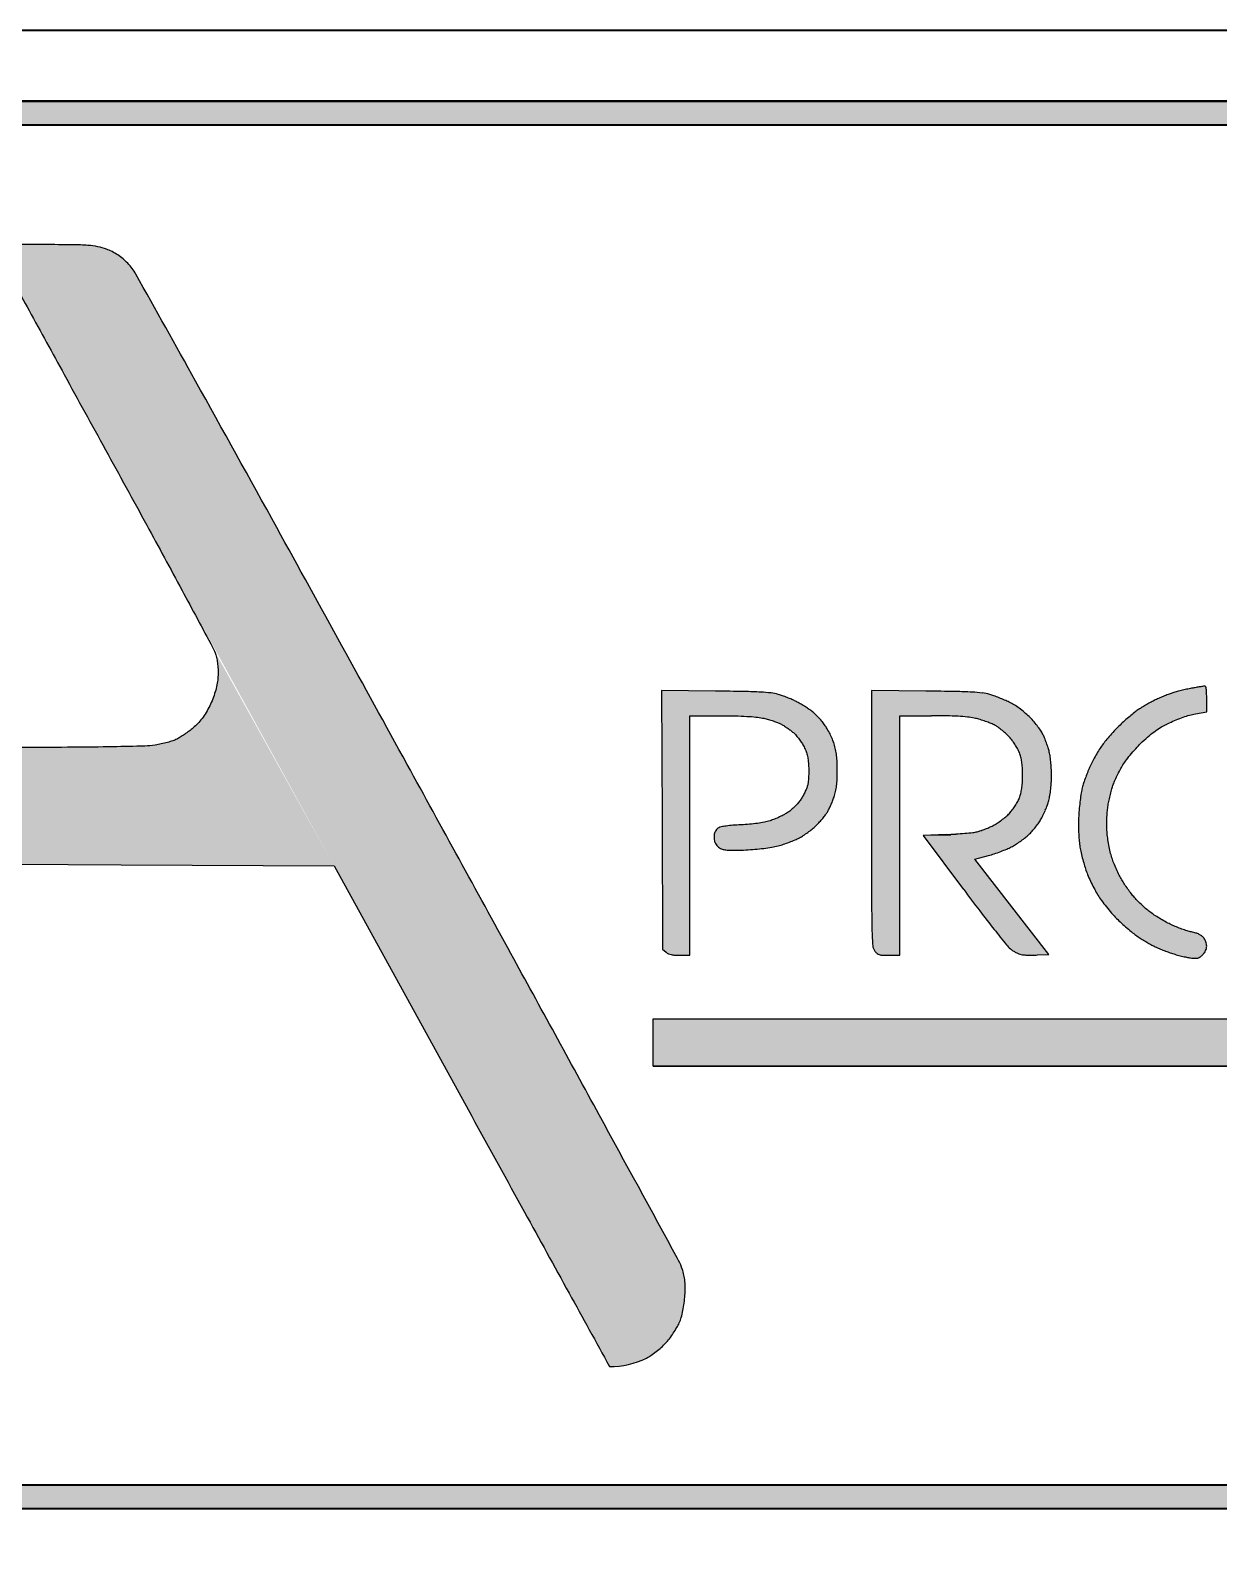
# Model space of a CAD drawing. Header units: centimetres. Extents: x 14449 to 53524, y -19051 to -10746.
# Drawn here: x 14937.3 to 15189.1, y -17711.9 to -17387 of the extents above; entities that cross this region are included whole.
import ezdxf

# ---------------------------------------------------------------- set-up
doc = ezdxf.new("R2010")
doc.units = ezdxf.units.CM
doc.layers.add('İNCE', color=8, linetype='Continuous', lineweight=5)

# ---------------------------------------------------------------- blocks, each defined once
blk = doc.blocks.new('sgkdsgdsgldsh')
h = blk.add_hatch()
h.set_pattern_fill('ANGLE', color=256)
h.set_pattern_definition([(0, (4526.839, 969.073), (0, 6.985), [5.08, -1.905]), (90, (4526.839, 969.073), (-6.985, 4e-16), [5.08, -1.905])])
h.paths.add_polyline_path([(7518.84, 2405.73), (7518.75, 2443.59), (7517.87, 2445.25, 0.018925), (7517.46, 2445.95, 0.014634), (7516.97, 2446.68, 0.014894), (7516.47, 2447.33, 0.034118), (7516.04, 2447.79, 0.026101), (7515.58, 2448.18, 0.012503), (7514.94, 2448.64, 0.012354), (7514.25, 2449.09, 0.017231), (7513.61, 2449.45, 0.041798), (7512.58, 2449.88, 0.044408), (7511.53, 2450.12, 0.024145), (7510, 2450.25, 0.004001), (7507.05, 2450.34), (7501.99, 2450.45), (7501.99, 2400.29, 0.000264), (7502, 2381.07, 0.00044), (7502.03, 2364.86, 0.000008), (7502.07, 2350.19, 0.413377), (7502.13, 2350.13, 0.204793), (7502.22, 2350.17, 0.000095), (7504.67, 2352.73, 0.001306), (7507.39, 2355.6, 0.000793), (7510.6, 2359), (7518.93, 2367.87)], flags=17)
h.paths.add_polyline_path([(7518.84, 2405.73), (7518.75, 2443.59), (7517.87, 2445.25, 0.018925), (7517.46, 2445.95, 0.014634), (7516.97, 2446.68, 0.014894), (7516.47, 2447.33, 0.057273), (7515.73, 2448.07, 0.015533), (7514.94, 2448.64, 0.012354), (7514.25, 2449.09, 0.017231), (7513.61, 2449.45, 0.041798), (7512.58, 2449.88, 0.044408), (7511.53, 2450.12, 0.024145), (7510, 2450.25, 0.004001), (7507.05, 2450.34), (7501.99, 2450.45), (7501.99, 2400.29, 0.000264), (7502, 2381.07, 0.00044), (7502.03, 2364.86, 0.000008), (7502.07, 2350.19, 0.413377), (7502.13, 2350.13, 0.204793), (7502.22, 2350.17, 0.000095), (7504.67, 2352.73, 0.001306), (7507.39, 2355.6, 0.000793), (7510.6, 2359), (7518.93, 2367.87)], flags=17)
h = blk.add_hatch(color=256)
h.dxf.hatch_style = 1
h.paths.add_polyline_path([(7518.88, 2443.62), (7518, 2445.28, 0.018925), (7517.59, 2445.98, 0.014634), (7517.1, 2446.71, 0.014894), (7516.59, 2447.37, 0.034118), (7516.17, 2447.82, 0.026101), (7515.7, 2448.22, 0.012503), (7515.06, 2448.67, 0.012354), (7514.37, 2449.12, 0.017231), (7513.73, 2449.48, 0.041798), (7512.71, 2449.91, 0.044408), (7511.65, 2450.15, 0.024145), (7510.13, 2450.28, 0.004001), (7507.18, 2450.37), (7502.11, 2450.48), (7502.11, 2400.32, 0.000264), (7502.12, 2381.1, 0.00044), (7502.15, 2364.89, 0.000008), (7502.2, 2350.22, 0.413377), (7502.25, 2350.16, 0.204793), (7502.35, 2350.2, 0.000095), (7504.8, 2352.77, 0.001306), (7507.52, 2355.63, 0.000793), (7510.73, 2359.03), (7519.06, 2367.9), (7518.97, 2405.76)])
at = {"linetype": 'ByBlock'}
h = blk.add_hatch(color=256, dxfattribs=at)
h.dxf.hatch_style = 1
h.paths.add_polyline_path([(7581.38, 2410.06, 0.000161), (7595.63, 2425.28, 0.000264), (7607.59, 2438.1, 0.000014), (7618.41, 2449.69, 0.049336), (7618.64, 2449.99, 0.562949), (7618.53, 2450.2, 0.008266), (7616.82, 2450.3, 0.008935), (7614.13, 2450.36, 0.001773), (7609.32, 2450.37, 0.002287), (7604.63, 2450.34, 0.00799), (7601.6, 2450.25, 0.010162), (7599.55, 2450.12, 0.075977), (7598.42, 2449.86, 0.017499), (7597.42, 2449.4, 0.010492), (7596.85, 2449.11, 0.020198), (7596.41, 2448.85, 0.05813), (7595.74, 2448.29, 0.000087), (7584.71, 2436.65, 0.000714), (7572.36, 2423.57, 0.000441), (7557.87, 2408.15, 0.000306), (7543.45, 2392.76, 0.000508), (7531.29, 2379.75, 0.000013), (7521.48, 2369.22), (7543.12, 2369.22, 0.002014), (7544.11, 2370.27, 0.000008), (7554.8, 2381.68, 0.000043), (7567.31, 2395.04, 0.000026)])
h = blk.add_hatch(color=256, dxfattribs=at)
h.dxf.hatch_style = 1
h.paths.add_polyline_path([(7665.26, 2408.72, 0.001209), (7653.3, 2430.3, 0.000411), (7644.51, 2446.03, 0.06439), (7643.31, 2447.66, 0.029732), (7642.63, 2448.28, 0.024795), (7641.84, 2448.87, 0.024985), (7641, 2449.36, 0.031864), (7640.18, 2449.73, 0.041291), (7638.91, 2450.09, 0.030393), (7637.46, 2450.28, 0.015438), (7635.27, 2450.37, 0.002421), (7630.94, 2450.39), (7623.47, 2450.39), (7623.87, 2449.64, 0.004041), (7624.19, 2449.05), (7634.1, 2431, 0.000039), (7640.03, 2420.2, -0.000451), (7643.08, 2414.65), (7673.67, 2358.93), (7673.7, 2358.93), (7692.64, 2358.93, 0.000142), (7684.64, 2373.51, 0.000316)])
h = blk.add_hatch(color=256, dxfattribs=at)
h.dxf.hatch_style = 1
h.paths.add_polyline_path([(7653.93, 2380.22, -0.012516), (7653.6, 2379.84, -0.036497), (7652.94, 2379.23, -0.011554), (7652.34, 2378.76, -0.00917), (7651.66, 2378.28, -0.00928), (7651.01, 2377.85, -0.022807), (7650.52, 2377.57, -0.037368), (7649.97, 2377.35, -0.012817), (7649.16, 2377.1, -0.012671), (7648.25, 2376.88, -0.014329), (7647.36, 2376.7, -0.033615), (7645.81, 2376.56, -0.002022), (7641.14, 2376.45, -0.002844), (7635.3, 2376.38, -0.001659), (7628.31, 2376.36), (7628.31, 2359.17), (7642.37, 2359.09), (7653.93, 2359.03)])
h.paths.add_polyline_path([(7655.77, 2391.16, -0.050164), (7656.27, 2389.99, -0.031504), (7656.46, 2389.23, -0.021671), (7656.57, 2388.36, -0.020894), (7656.62, 2387.44, -0.022162), (7656.58, 2386.53, -0.028698), (7656.45, 2385.57, -0.022552), (7656.19, 2384.54, -0.021631), (7655.83, 2383.5, -0.020698), (7655.38, 2382.47, -0.02294), (7654.85, 2381.51, -0.023706), (7654.25, 2380.62, -0.01252), (7653.93, 2380.22), (7653.93, 2359.03), (7673.67, 2358.93)])
h = blk.add_hatch(color=256, dxfattribs=at)
h.dxf.hatch_style = 1
h.paths.add_polyline_path([(7628.31, 2376.36), (7611.38, 2376.35), (7609.72, 2375.56, 0.022206), (7609.02, 2375.19, 0.016918), (7608.28, 2374.73, 0.017201), (7607.62, 2374.25, 0.037967), (7607.17, 2373.83, 0.030408), (7606.77, 2373.35, 0.015092), (7606.34, 2372.71, 0.015002), (7605.92, 2372.02, 0.021273), (7605.6, 2371.38, 0.031971), (7605.32, 2370.64, 0.023721), (7605.1, 2369.79, 0.023189), (7604.96, 2368.91, 0.026665), (7604.91, 2368.06, 0.016053), (7604.94, 2367.27, 0.012164), (7605.01, 2366.4, 0.012363), (7605.12, 2365.6, 0.027899), (7605.25, 2364.99, 0.037734), (7605.46, 2364.42, 0.017441), (7605.81, 2363.71, 0.017179), (7606.23, 2362.98, 0.022849), (7606.66, 2362.36, 0.035915), (7607.19, 2361.76, 0.020992), (7607.9, 2361.12, 0.020954), (7608.67, 2360.53, 0.033142), (7609.38, 2360.11), (7611.03, 2359.26), (7628.31, 2359.17)])
h = blk.add_hatch(color=256, dxfattribs=at)
h.dxf.hatch_style = 1
h.paths.add_polyline_path([(7542.13, 2367.6), (7520.32, 2367.6, 0.000015), (7531.3, 2355.81, 0.000507), (7543.46, 2342.78, 0.000305), (7557.86, 2327.4, 0.00001), (7558.5, 2326.72), (7580.68, 2326.72)])
h.paths.add_polyline_path([(7543.12, 2369.22), (7521.48, 2369.22, 0.000002), (7520.32, 2367.97, 0.189786), (7520.25, 2367.79, 0.189713), (7520.32, 2367.6), (7542.13, 2367.6), (7541.85, 2367.89)])
h = blk.add_hatch(color=256, dxfattribs=at)
h.dxf.hatch_style = 1
h.paths.add_polyline_path([(7692.64, 2358.93), (7673.7, 2358.93), (7693.93, 2322.11, 0.000098), (7701.7, 2307.98, 0.000164), (7708.3, 2295.99, 0.000004), (7714.24, 2285.21, 0.062319), (7714.33, 2285.09, 0.233395), (7714.43, 2285.05, 0.005944), (7714.96, 2285.11, 0.018752), (7715.99, 2285.28, 0.025705), (7717.15, 2285.54, 0.012202), (7718.08, 2285.82, 0.012322), (7718.97, 2286.14, 0.023284), (7719.67, 2286.45, 0.03251), (7720.33, 2286.84, 0.016921), (7721.11, 2287.4, 0.016785), (7721.86, 2288.03, 0.024527), (7722.48, 2288.64, 0.022635), (7723.05, 2289.3, 0.015083), (7723.63, 2290.12, 0.015214), (7724.15, 2290.94, 0.028595), (7724.51, 2291.64, 0.034016), (7724.8, 2292.44, 0.019756), (7725.05, 2293.44, 0.018603), (7725.24, 2294.55, 0.017871), (7725.34, 2295.68, 0.014149), (7725.38, 2296.99, 0.030022), (7725.32, 2298, 0.034812), (7725.15, 2298.89, 0.02744), (7724.85, 2299.83, 0.032905), (7724.25, 2301.12, 0.000057), (7712.72, 2322.25, 0.000437), (7699.74, 2345.98, 0.000126)])
h = blk.add_hatch(color=256, dxfattribs=at)
h.dxf.hatch_style = 1
h.paths.add_polyline_path([(7595.57, 2310.91, 0.000301), (7580.68, 2326.72), (7558.5, 2326.72, 0.000331), (7579.53, 2304.33, 0.00279), (7589.46, 2293.88, 0.003116), (7595.55, 2287.63, 0.078346), (7597.46, 2286.22), (7599.38, 2285.22), (7609.45, 2285.12, 0.002521), (7613.3, 2285.1, 0.004208), (7616.55, 2285.12, 0.000713), (7619.4, 2285.17, 0.414828), (7619.51, 2285.28, 0.184913), (7619.43, 2285.48, 0.000015), (7608.1, 2297.57, 0.000499)])
for points in [[(7502.11, 2450.48), (7502.11, 2400.32, 0.000264), (7502.12, 2381.09, 0.00044), (7502.15, 2364.9, 0.000008), (7502.2, 2350.22, 0.413379), (7502.25, 2350.16, 0.20479), (7502.35, 2350.2, 0.000095), (7504.8, 2352.77, 0.001307), (7507.52, 2355.63, 0.000793), (7510.73, 2359.03), (7519.06, 2367.9), (7518.97, 2405.76), (7518.88, 2443.62), (7518, 2445.28, 0.018929), (7517.59, 2445.98, 0.014644), (7517.1, 2446.71, 0.014879), (7516.59, 2447.37, 0.034115), (7516.17, 2447.82, 0.026105), (7515.7, 2448.22, 0.012501), (7515.06, 2448.67, 0.012356), (7514.37, 2449.12, 0.017231), (7513.73, 2449.48, 0.041798), (7512.71, 2449.91, 0.044408), (7511.65, 2450.15, 0.024145), (7510.13, 2450.28, 0.004001), (7507.18, 2450.37)], [(7557.9, 2327.37, 0.000341), (7579.53, 2304.33, 0.00279), (7589.47, 2293.88, 0.003116), (7595.55, 2287.63, 0.078346), (7597.46, 2286.22), (7599.38, 2285.22), (7609.45, 2285.12, 0.002521), (7613.31, 2285.1, 0.004208), (7616.55, 2285.12, 0.000713), (7619.4, 2285.17, 0.41483), (7619.51, 2285.28, 0.184913), (7619.43, 2285.48, 0.000015), (7608.1, 2297.57, 0.000499), (7595.56, 2310.92, 0.000301), (7580.68, 2326.72), (7541.85, 2367.89), (7543.12, 2369.22, 0.002015), (7544.11, 2370.27, 0.000008), (7554.88, 2381.77, 0.000042), (7567.11, 2394.82, 0.000026), (7581.39, 2410.07, 0.000161), (7595.59, 2425.25, 0.000265), (7607.6, 2438.1, 0.000014), (7618.41, 2449.69, 0.049335), (7618.64, 2449.99, 0.56295), (7618.53, 2450.2, 0.008265), (7616.82, 2450.3, 0.008936), (7614.13, 2450.36, 0.001772), (7609.32, 2450.37, 0.002287), (7604.63, 2450.34, 0.007991), (7601.6, 2450.25, 0.010161), (7599.55, 2450.12, 0.067162), (7598.55, 2449.9, 0.015711), (7598.01, 2449.68, 0.010458), (7597.42, 2449.41, 0.010533), (7596.85, 2449.11, 0.020203), (7596.41, 2448.85, 0.058126), (7595.74, 2448.29, 0.000087), (7584.71, 2436.64, 0.000714), (7572.36, 2423.56, 0.000441), (7557.87, 2408.15, 0.000306), (7543.44, 2392.75, 0.000508), (7531.3, 2379.75, 0.000015), (7520.32, 2367.97, 0.189787), (7520.25, 2367.79, 0.189713), (7520.32, 2367.6, 0.000015), (7531.31, 2355.8, 0.000507), (7543.46, 2342.78, 0.000306)], [(7623.47, 2450.39), (7623.87, 2449.64, 0.004016), (7624.19, 2449.05, 0.00001), (7628.78, 2440.69, 0.000064), (7633.96, 2431.25, 0.00004), (7640.03, 2420.2, -0.000901), (7646.11, 2409.09, -0.001401), (7651.31, 2399.48, -0.000392), (7655.81, 2391.1, -0.047559), (7656.27, 2389.99, -0.031495), (7656.46, 2389.23, -0.021683), (7656.57, 2388.36, -0.020896), (7656.62, 2387.44, -0.022146), (7656.58, 2386.53, -0.028701), (7656.45, 2385.57, -0.022552), (7656.19, 2384.54, -0.021625), (7655.83, 2383.5, -0.020707), (7655.38, 2382.47, -0.022921), (7654.85, 2381.51, -0.023725), (7654.25, 2380.62, -0.025035), (7653.6, 2379.84, -0.036498), (7652.94, 2379.23, -0.01155), (7652.34, 2378.76, -0.009166), (7651.66, 2378.28, -0.009287), (7651.01, 2377.85, -0.022806), (7650.52, 2377.57, -0.037368), (7649.97, 2377.35, -0.012828), (7649.16, 2377.1, -0.012668), (7648.25, 2376.88, -0.01432), (7647.36, 2376.7, -0.033616), (7645.81, 2376.56, -0.002023), (7641.14, 2376.45, -0.002843), (7635.3, 2376.38, -0.001659), (7628.31, 2376.36), (7611.38, 2376.35), (7609.72, 2375.56, 0.022209), (7609.02, 2375.19, 0.016916), (7608.28, 2374.73, 0.017201), (7607.62, 2374.25, 0.037969), (7607.17, 2373.83, 0.030403), (7606.77, 2373.35, 0.015135), (7606.34, 2372.71, 0.014964), (7605.92, 2372.02, 0.021272), (7605.6, 2371.38, 0.031973), (7605.32, 2370.64, 0.023678), (7605.1, 2369.79, 0.023229), (7604.96, 2368.91, 0.026667), (7604.91, 2368.06, 0.01605), (7604.94, 2367.27, 0.012177), (7605.01, 2366.4, 0.012347), (7605.12, 2365.6, 0.027906), (7605.25, 2364.99, 0.037729), (7605.46, 2364.42, 0.01745), (7605.81, 2363.71, 0.017171), (7606.23, 2362.98, 0.02285), (7606.66, 2362.36, 0.035914), (7607.19, 2361.76, 0.021008), (7607.9, 2361.12, 0.020938), (7608.67, 2360.53, 0.033142), (7609.38, 2360.11), (7611.03, 2359.26), (7642.37, 2359.09), (7673.7, 2358.93), (7693.95, 2322.07, 0.000098), (7701.73, 2307.93, 0.000163), (7708.29, 2296.01, 0.000004), (7714.24, 2285.21, 0.115959), (7719.67, 2286.45, 0.032507), (7720.33, 2286.84, 0.016937), (7721.11, 2287.4, 0.016772), (7721.86, 2288.03, 0.024527), (7722.48, 2288.64, 0.022633), (7723.05, 2289.3, 0.015089), (7723.63, 2290.12, 0.015207), (7724.15, 2290.94, 0.028599), (7724.51, 2291.64, 0.034012), (7724.8, 2292.44, 0.019761), (7725.05, 2293.44, 0.018578), (7725.24, 2294.55, 0.017894), (7725.34, 2295.68, 0.014147), (7725.38, 2296.99, 0.030023), (7725.32, 2298, 0.03481), (7725.15, 2298.89, 0.027443), (7724.85, 2299.83, 0.032903), (7724.25, 2301.12, 0.000057), (7712.72, 2322.26, 0.000437), (7699.73, 2346, 0.000271), (7684.44, 2373.87, 0.000313), (7665.26, 2408.72, 0.00121), (7653.29, 2430.31, 0.000411), (7644.51, 2446.03, 0.06439), (7643.31, 2447.66, 0.029725), (7642.63, 2448.28, 0.024801), (7641.84, 2448.87, 0.024987), (7641, 2449.36, 0.031866), (7640.18, 2449.73, 0.041288), (7638.91, 2450.09, 0.030393), (7637.46, 2450.28, 0.015438), (7635.27, 2450.37, 0.002421), (7630.94, 2450.39)]]:
    blk.add_lwpolyline(points, format="xyb", close=True)

msp = doc.modelspace()

# ---------------------------------------------------------------- hatches: boundary and pattern name
at = {"linetype": 'ByBlock'}
h = msp.add_hatch(color=256, dxfattribs=at)
h.dxf.hatch_style = 1
h.paths.add_polyline_path([(15077.09, -17557.61), (15077.09, -17532.21), (15083.65, -17532.21, -0.004657), (15086.71, -17532.24, -0.008963), (15089.16, -17532.34, -0.014168), (15091.65, -17532.55, -0.024969), (15093.47, -17532.94, -0.01059), (15094.51, -17533.24, -0.017876), (15096.11, -17533.81, -0.033115), (15098.16, -17535.1, -0.032094), (15099.2, -17535.95, -0.03756), (15100.57, -17537.64, -0.030499), (15101.15, -17538.56, -0.033174), (15101.79, -17539.94, -0.052641), (15102.14, -17541.56, -0.018853), (15102.28, -17543.48, -0.019958), (15102.24, -17545.28, -0.02125), (15102.07, -17546.97, -0.028311), (15101.44, -17548.48, -0.022338), (15100.78, -17549.68, -0.042807), (15100.05, -17550.69, -0.017686), (15099.34, -17551.44, -0.033188), (15097.88, -17552.72, -0.03609), (15095.25, -17554.04, -0.024812), (15094.07, -17554.47, -0.024947), (15092.87, -17554.78, -0.015265), (15091.41, -17555.03, -0.013529), (15089.75, -17555.21, -0.009735), (15087.88, -17555.34, 0.008026), (15086.2, -17555.44, 0.013472), (15084.79, -17555.59, 0.013125), (15083.69, -17555.77, 0.093214), (15083.19, -17555.97, 0.06346), (15082.9, -17556.2, 0.15679), (15082.28, -17557.19, -0.045228), (15082.52, -17556.7, 0.136011), (15082.2, -17557.73, 0.060671), (15082.28, -17558.71, 0.046299), (15082.41, -17559.12, 0.065182), (15082.64, -17559.52, 0.075922), (15083.37, -17560.22, 0.055565), (15083.78, -17560.45, 0.067311), (15084.46, -17560.63, 0.034115), (15086.21, -17560.74, 0.008581), (15088.98, -17560.66, 0.00995), (15090.87, -17560.53, 0.010183), (15092.75, -17560.33, 0.010784), (15094.45, -17560.08, 0.033682), (15096.59, -17559.56, 0.013507), (15098.18, -17559.02, 0.01086), (15099.37, -17558.54, 0.021787), (15100.29, -17558.1, 0.021597), (15101.13, -17557.6, 0.012794), (15102.09, -17556.94, 0.012791), (15103.02, -17556.23, 0.029869), (15104.04, -17555.31, 0.016585), (15105.1, -17554.15, 0.010958), (15105.71, -17553.4, 0.024936), (15106.13, -17552.8, 0.02559), (15106.51, -17552.13, 0.020107), (15107.32, -17550.33, 0.013854), (15107.64, -17549.45, 0.024248), (15107.98, -17548.26, 0.044827), (15108.28, -17546.22, 0.01239), (15108.33, -17543.86, 0.010193), (15108.3, -17542.08, 0.019249), (15108.18, -17540.64, 0.022564), (15107.98, -17539.39, 0.023013), (15107.66, -17538.16, 0.025121), (15107.3, -17537.19, 0.015004), (15106.79, -17536.08, 0.015003), (15106.21, -17535, 0.044431), (15105.17, -17533.5, 0.017509), (15104.25, -17532.48, 0.014887), (15103.44, -17531.69, 0.036117), (15102.54, -17530.96, 0.012163), (15101.13, -17530.06, 0.007609), (15100.24, -17529.53, 0.013301), (15099.48, -17529.12, 0.01533), (15098.7, -17528.76, 0.008424), (15097.72, -17528.36, 0.008389), (15096.71, -17527.98, 0.01329), (15095.83, -17527.7, 0.042169), (15094.3, -17527.39, 0.015463), (15092.11, -17527.21, 0.008662), (15088.69, -17527.08, 0.001661), (15082.48, -17526.98), (15071.1, -17526.84), (15071.19, -17554.29), (15071.28, -17581.73), (15072.06, -17582.37, 0.14891), (15073.26, -17582.92, 0.024459), (15074.97, -17583), (15077.09, -17583)])
h = msp.add_hatch(color=256, dxfattribs=at)
h.dxf.hatch_style = 1
h.paths.add_polyline_path([(15121.58, -17526.92), (15115.6, -17526.84), (15115.6, -17554.05, 0.000334), (15115.61, -17572.03, 0.005791), (15115.69, -17577.9, 0.01319), (15115.85, -17580.99, 0.14839), (15116.29, -17582.13, 0.052936), (15116.76, -17582.61, 0.102337), (15117.23, -17582.86, 0.061346), (15117.92, -17582.98, 0.009933), (15119.28, -17583), (15121.58, -17583)])
h = msp.add_hatch(color=256, dxfattribs=at)
h.dxf.hatch_style = 1
h.paths.add_polyline_path([(15150.69, -17534.29, 0.014504), (15149.84, -17533.26, 0.018684), (15149, -17532.37, 0.02009), (15148.02, -17531.49, 0.017009), (15146.92, -17530.64, 0.017411), (15145.81, -17529.89, 0.026397), (15144.79, -17529.33, 0.011503), (15143.81, -17528.88, 0.007657), (15142.67, -17528.42, 0.007669), (15141.56, -17528, 0.014845), (15140.64, -17527.7, 0.042514), (15139.11, -17527.39, 0.015359), (15136.9, -17527.21, 0.008574), (15133.44, -17527.08, 0.001626), (15127.14, -17526.98), (15121.58, -17526.92), (15121.58, -17532.21), (15128.3, -17532.21, -0.004452), (15131.47, -17532.24, -0.009058), (15133.96, -17532.34, -0.011331), (15135.91, -17532.49, -0.027137), (15137.34, -17532.71, -0.016329), (15138.35, -17532.96, -0.011227), (15139.48, -17533.3, -0.011381), (15140.56, -17533.69, -0.022634), (15141.39, -17534.05, -0.034635), (15142.18, -17534.5, -0.017967), (15143.09, -17535.17, -0.017684), (15144, -17535.94, -0.023572), (15144.77, -17536.7, -0.021891), (15145.49, -17537.57, -0.021754), (15146.14, -17538.49, -0.022867), (15146.67, -17539.41, -0.035183), (15147.03, -17540.25, -0.029593), (15147.29, -17541.19, -0.020908), (15147.48, -17542.27, -0.018848), (15147.59, -17543.48, -0.01411), (15147.63, -17544.82), (15153.76, -17544.82, 0.012282), (15153.73, -17543.69, 0.010525), (15153.62, -17542.27, 0.01068), (15153.47, -17540.93, 0.023788), (15153.28, -17539.92, 0.01726), (15153.03, -17539, 0.011011), (15152.67, -17537.94, 0.01097), (15152.28, -17536.92, 0.020002), (15151.91, -17536.1, 0.034002), (15151.43, -17535.3, 0.014745)])
h = msp.add_hatch(color=256, dxfattribs=at)
h.dxf.hatch_style = 1
h.paths.add_polyline_path([(15186.65, -17531.41), (15186.65, -17528.65, 0.007811), (15186.63, -17527.35, 0.02999), (15186.55, -17526.53, 0.051214), (15186.43, -17526.06, 0.369428), (15186.22, -17525.92, 0.0022), (15185.24, -17526.08, 0.004059), (15183.68, -17526.35, 0.013091), (15182.13, -17526.66, 0.011242), (15180.14, -17527.15, 0.01309), (15179.29, -17527.4, 0.013158), (15178.47, -17527.7, 0.012361), (15176.61, -17528.47, 0.019802), (15174.85, -17529.33, 0.007342), (15173.68, -17529.98, 0.006099), (15172.76, -17530.53, 0.012328), (15172.04, -17530.99, 0.019462), (15171.31, -17531.52, 0.011653), (15169.67, -17532.9, 0.011654), (15168.27, -17534.18, 0.012196), (15167.29, -17535.16, 0.008459), (15166.23, -17536.32, 0.00854), (15165.25, -17537.46, 0.017358), (15164.53, -17538.4, 0.015917), (15163.88, -17539.36, 0.008993), (15163.16, -17540.57, 0.008885), (15162.48, -17541.8, 0.023832), (15161.63, -17543.61, 0.010252), (15160.99, -17545.24, 0.007963), (15160.56, -17546.48, 0.01565), (15160.27, -17547.48, 0.02406), (15160.04, -17548.57, 0.008861), (15159.82, -17550.13, 0.008757), (15159.64, -17551.84, 0.010425), (15159.52, -17553.46, 0.010397), (15159.48, -17555.15, 0.009566), (15159.5, -17556.9, 0.009967), (15159.59, -17558.51, 0.033978), (15159.88, -17560.59, 0.010061), (15160.28, -17562.32, 0.008154), (15160.67, -17563.75, 0.012544), (15161.05, -17564.97, 0.018323), (15161.53, -17566.2, 0.010513), (15162.18, -17567.64, 0.010493), (15162.9, -17569.07, 0.017173), (15163.57, -17570.24, 0.019065), (15164.35, -17571.38, 0.010339), (15165.39, -17572.74, 0.010245), (15166.5, -17574.07, 0.023739), (15168.04, -17575.69, 0.012696), (15169.78, -17577.25, 0.008837), (15170.94, -17578.22, 0.022913), (15172.02, -17579.01, 0.009603), (15173.72, -17580.08, 0.00553), (15174.64, -17580.63, 0.012806), (15175.35, -17581.01, 0.014888), (15176.09, -17581.36, 0.01105), (15177.84, -17582.07, 0.010872), (15179.17, -17582.56, 0.016397), (15180.51, -17582.96, 0.016651), (15182.39, -17583.42, 0.041506), (15183.99, -17583.61, 0.106042), (15184.79, -17583.58, 0.139666), (15185.41, -17583.22, 0.080599), (15186.15, -17582.47, 0.097248), (15186.59, -17581.53, 0.062933), (15186.65, -17581.07, 0.055468), (15186.6, -17580.63, 0.06342), (15186.25, -17579.67, 0.04793), (15186.01, -17579.29, 0.134329), (15185.17, -17578.58, 0.048348), (15183.1, -17577.98, -0.014897), (15181.39, -17577.43, -0.011899), (15179.96, -17576.88, -0.027644), (15178.14, -17576.02, -0.00952), (15176.94, -17575.34, -0.009526), (15175.77, -17574.62, -0.016313), (15174.83, -17573.96, -0.015708), (15173.95, -17573.26, -0.010148), (15172.97, -17572.4, -0.01354), (15171.76, -17571.22, -0.022328), (15170.69, -17569.96, -0.007707), (15169.95, -17568.96, -0.011528), (15168.88, -17567.39, -0.029223), (15168.09, -17566.01, -0.011026), (15167.5, -17564.77, -0.011068), (15166.95, -17563.46, -0.029239), (15166.3, -17561.46, -0.013762), (15165.9, -17559.62, -0.014392), (15165.59, -17557.65, -0.024904), (15165.47, -17555.53, -0.01085), (15165.49, -17554.07, -0.015032), (15165.61, -17552.15, -0.018592), (15165.9, -17550.43, -0.007664), (15166.17, -17549.19, -0.01059), (15166.6, -17547.55, -0.033918), (15167.13, -17546.08, -0.010663), (15167.67, -17544.9, -0.016053), (15168.65, -17543.07, -0.033846), (15169.65, -17541.55, -0.01156), (15170.71, -17540.23, -0.016296), (15172.4, -17538.35, -0.019829), (15174.45, -17536.45, -0.023785), (15175.74, -17535.45, -0.024415), (15177.09, -17534.59, -0.015601), (15178.74, -17533.73, -0.021349), (15181, -17532.75, -0.024516), (15183.02, -17532.09, -0.024946), (15184.24, -17531.82)])
h = msp.add_hatch(color=256, dxfattribs=at)
h.dxf.hatch_style = 1
h.paths.add_polyline_path([(15153.58, -17547.75, 0.011973), (15153.71, -17546.32, 0.01499), (15153.76, -17544.99, 0.001785), (15153.76, -17544.82), (15147.63, -17544.82, -0.014105), (15147.59, -17546.16, -0.018703), (15147.48, -17547.37, -0.020743), (15147.29, -17548.45, -0.029935), (15147.03, -17549.38, -0.034807), (15146.7, -17550.17, -0.019244), (15146.18, -17551.08, -0.009467), (15145.89, -17551.53), (15152.73, -17551.53, 0.004605), (15152.87, -17551.14, 0.022236), (15153.17, -17550.16, 0.023474), (15153.4, -17549.1, 0.012255)])
h = msp.add_hatch(color=256, dxfattribs=at)
h.dxf.hatch_style = 1
h.paths.add_polyline_path([(15145.89, -17551.53, -0.009488), (15145.59, -17551.97, -0.026614), (15144.98, -17552.72, -0.027619), (15144.28, -17553.42, -0.016356), (15143.39, -17554.17, -0.016341), (15142.44, -17554.86, -0.026905), (15141.59, -17555.37, -0.01622), (15140.72, -17555.8, -0.011628), (15139.73, -17556.22, -0.01175), (15138.76, -17556.58, -0.024668), (15137.99, -17556.8, -0.014713), (15137.53, -17556.9), (15137.53, -17557.61), (15145.89, -17557.61)])
h = msp.add_hatch(color=256, dxfattribs=at)
h.dxf.hatch_style = 1
h.paths.add_polyline_path([(15151.93, -17553.37, 0.013346), (15152.43, -17552.27, 0.008734), (15152.73, -17551.53), (15145.89, -17551.53), (15145.89, -17557.61), (15148.72, -17557.61, 0.025639), (15149.43, -17556.9, 0.013803), (15150.18, -17556.03, 0.013645), (15150.9, -17555.1, 0.021721), (15151.45, -17554.27, 0.022551)])
h = msp.add_hatch(color=256, dxfattribs=at)
h.dxf.hatch_style = 1
h.paths.add_polyline_path([(15128.97, -17557.5), (15126.51, -17557.61), (15128.97, -17557.61)])
h = msp.add_hatch(color=256, dxfattribs=at)
h.dxf.hatch_style = 1
h.paths.add_polyline_path([(15144.26, -17560.49, 0.022239), (15145.23, -17560.03, 0.018027), (15146.1, -17559.52, 0.01139), (15147.09, -17558.87, 0.011389), (15148.02, -17558.18, 0.019557), (15148.72, -17557.61), (15126.51, -17557.61), (15135.12, -17569.08, 0.002522), (15138.52, -17573.56, 0.003583), (15141.58, -17577.5, 0.002039), (15144.21, -17580.8, 0.051312), (15145.02, -17581.62, 0.026006), (15145.58, -17582.03, 0.02202), (15146.21, -17582.41, 0.022583), (15146.82, -17582.71, 0.056078), (15147.3, -17582.86, 0.031515), (15147.84, -17582.92, 0.008113), (15148.72, -17582.96, 0.008153), (15149.72, -17582.96, 0.008384), (15150.74, -17582.94), (15153.18, -17582.84), (15145.34, -17572.72), (15137.49, -17562.61), (15140.37, -17561.85, 0.014423), (15141.61, -17561.48, 0.010385), (15142.98, -17561, 0.010502)])
h = msp.add_hatch(color=256, dxfattribs=at)
h.dxf.hatch_style = 1
h.paths.add_polyline_path([(15130.81, -17557.42), (15128.97, -17557.5), (15128.97, -17557.61), (15130.81, -17557.61)])
h = msp.add_hatch(color=256, dxfattribs=at)
h.dxf.hatch_style = 1
h.paths.add_polyline_path([(15131.62, -17557.39), (15130.81, -17557.42), (15130.81, -17557.61), (15131.62, -17557.61)])
h = msp.add_hatch(color=256, dxfattribs=at)
h.dxf.hatch_style = 1
h.paths.add_polyline_path([(15132.43, -17557.35, -0.002391), (15131.62, -17557.39), (15131.62, -17557.61), (15132.43, -17557.61)])
h = msp.add_hatch(color=256, dxfattribs=at)
h.dxf.hatch_style = 1
h.paths.add_polyline_path([(15137.53, -17556.9, -0.014771), (15137.06, -17556.96, -0.005987), (15135.39, -17557.14, -0.006296), (15133.44, -17557.29, -0.002933), (15132.43, -17557.35), (15132.43, -17557.61), (15137.53, -17557.61)])
at = {"layer": 'İNCE'}
h = msp.add_hatch(color=256, dxfattribs=at)
h.dxf.hatch_style = 1
h.paths.add_polyline_path([(14463.52, -17700.37), (15431.09, -17700.37), (15431.09, -17401.92), (14463.52, -17401.92)])
h.paths.add_polyline_path([(14468.52, -17695.37), (15426.09, -17695.37), (15426.09, -17406.92), (14468.52, -17406.92)], flags=16)
h = msp.add_hatch(color=256, dxfattribs=at)
h.dxf.hatch_style = 1
h.paths.add_polyline_path([(15069.28, -17596.49), (15069.28, -17606.49), (15409.52, -17606.49), (15409.52, -17596.49)])

# ---------------------------------------------------------------- linework, layer by layer
at = {"lineweight": 35}
msp.add_line((15431.09, -17401.92), (14463.52, -17401.92), dxfattribs=at)
for p, q in [((15127.14, -17526.98), (15115.6, -17526.84)), ((15115.6, -17526.84), (15115.6, -17554.05)), ((15121.58, -17557.61), (15121.58, -17532.21)), ((15121.58, -17532.21), (15128.3, -17532.21)), ((15121.58, -17583), (15121.58, -17557.61)), ((15131.43, -17557.4), (15126.51, -17557.61)), ((15126.51, -17557.61), (15135.12, -17569.08)), ((15137.49, -17562.61), (15140.37, -17561.85)), ((15145.34, -17572.72), (15137.49, -17562.61)), ((15153.18, -17582.84), (15145.34, -17572.72)), ((15119.28, -17583), (15121.58, -17583)), ((15150.74, -17582.94), (15153.18, -17582.84))]:
    msp.add_line(p, q)
for points in [[(14448.56, -18783.46), (15446.06, -18783.46), (15446.06, -17386.96), (14448.56, -17386.96)], [(14463.52, -18768.5), (15431.09, -18768.5), (15431.09, -17401.92), (14463.52, -17401.92)], [(14463.52, -17401.92), (15431.09, -17401.92), (15431.09, -17700.37), (14463.52, -17700.37)], [(14463.52, -17401.92), (15431.09, -17401.92), (15431.09, -17700.37), (14463.52, -17700.37)], [(14468.52, -17406.92), (15426.09, -17406.92), (15426.09, -17695.37), (14468.52, -17695.37)], [(14468.52, -17406.92), (15426.09, -17406.92), (15426.09, -17695.37), (14468.52, -17695.37)]]:
    msp.add_lwpolyline(points, close=True, dxfattribs=at)
for points in [[(15071.1, -17526.84), (15071.19, -17554.29), (15071.28, -17581.73), (15072.06, -17582.37, 0.064138), (15072.55, -17582.67, 0.052381), (15073.14, -17582.86, 0.038604), (15073.9, -17582.97, 0.015184), (15074.97, -17583), (15077.09, -17583), (15077.09, -17557.61), (15077.09, -17532.21), (15083.65, -17532.21, -0.004658), (15086.71, -17532.24, -0.008961), (15089.16, -17532.34, -0.010983), (15091.09, -17532.49, -0.027378), (15092.49, -17532.7, -0.013486), (15093.47, -17532.94, -0.010584), (15094.51, -17533.24, -0.010731), (15095.47, -17533.57, -0.025724), (15096.17, -17533.86, -0.021991), (15096.79, -17534.2, -0.011958), (15097.53, -17534.67, -0.011894), (15098.27, -17535.18, -0.01844), (15098.87, -17535.66, -0.032109), (15099.44, -17536.22, -0.017042), (15100.08, -17536.97, -0.016894), (15100.68, -17537.8, -0.025079), (15101.15, -17538.56, -0.0247), (15101.64, -17539.58, -0.038906), (15101.95, -17540.51, -0.033935), (15102.14, -17541.56, -0.014092), (15102.26, -17542.99, -0.014556), (15102.28, -17544.11, -0.012932), (15102.24, -17545.28, -0.013096), (15102.16, -17546.32, -0.038394), (15102.02, -17547.03, -0.032356), (15101.8, -17547.68, -0.015208), (15101.44, -17548.47, -0.014999), (15101.01, -17549.29, -0.020405), (15100.57, -17550, -0.029742), (15100.05, -17550.69, -0.017686), (15099.34, -17551.44, -0.017669), (15098.59, -17552.15, -0.028991), (15097.89, -17552.68, -0.02667), (15097.12, -17553.15, -0.013846), (15096.11, -17553.66, -0.013728), (15095.04, -17554.12, -0.020301), (15094.07, -17554.47, -0.024947), (15092.87, -17554.78, -0.015265), (15091.41, -17555.03, -0.013529), (15089.75, -17555.21, -0.009735), (15087.88, -17555.34, 0.008026), (15086.2, -17555.44, 0.013472), (15084.79, -17555.59, 0.013124), (15083.69, -17555.77, 0.093214), (15083.19, -17555.97, 0.06346), (15082.9, -17556.2, 0.038108), (15082.62, -17556.54, 0.037601), (15082.4, -17556.93, 0.052925), (15082.26, -17557.31, 0.05163), (15082.2, -17557.72, 0.031005), (15082.21, -17558.21, 0.030806), (15082.28, -17558.71, 0.046309), (15082.41, -17559.12, 0.063092), (15082.63, -17559.5, 0.039127), (15082.97, -17559.89, 0.038748), (15083.37, -17560.22, 0.055562), (15083.78, -17560.45, 0.067311), (15084.46, -17560.63, 0.020756), (15085.52, -17560.72, 0.015711), (15086.98, -17560.73, 0.006195), (15088.98, -17560.66, 0.009953), (15090.87, -17560.53, 0.010179), (15092.75, -17560.33, 0.010787), (15094.45, -17560.08, 0.020933), (15095.79, -17559.79, 0.015519), (15096.92, -17559.46, 0.010741), (15098.18, -17559.02, 0.010842), (15099.37, -17558.54, 0.021787), (15100.29, -17558.1, 0.021595), (15101.13, -17557.6, 0.012795), (15102.09, -17556.94, 0.012791), (15103.02, -17556.23, 0.021421), (15103.76, -17555.58, 0.014229), (15104.42, -17554.91, 0.010803), (15105.1, -17554.15, 0.010947), (15105.71, -17553.4, 0.024936), (15106.13, -17552.8, 0.02446), (15106.49, -17552.16, 0.010686), (15106.91, -17551.29, 0.010546), (15107.32, -17550.33, 0.013855), (15107.64, -17549.45, 0.02425), (15107.98, -17548.26, 0.026107), (15108.19, -17547.07, 0.021444), (15108.3, -17545.69, 0.009619), (15108.33, -17543.86, 0.010185), (15108.3, -17542.08, 0.019249), (15108.18, -17540.64, 0.022564), (15107.98, -17539.39, 0.023012), (15107.66, -17538.16, 0.025122), (15107.3, -17537.19, 0.015004), (15106.79, -17536.08, 0.015003), (15106.21, -17535, 0.025072), (15105.65, -17534.13, 0.022068), (15105.03, -17533.33, 0.014769), (15104.25, -17532.48, 0.014887), (15103.44, -17531.69, 0.028173), (15102.74, -17531.12, 0.012488), (15102.01, -17530.62, 0.007593), (15101.13, -17530.06, 0.007607), (15100.24, -17529.53, 0.013315), (15099.48, -17529.12, 0.015318), (15098.7, -17528.76, 0.008424), (15097.72, -17528.36, 0.00839), (15096.71, -17527.98, 0.013289), (15095.83, -17527.7, 0.042168), (15094.3, -17527.39, 0.015463), (15092.11, -17527.21, 0.008662), (15088.69, -17527.08, 0.001661), (15082.48, -17526.98)], [(15185.96, -17525.96, 0.001632), (15185.24, -17526.08, 0.002238), (15184.38, -17526.22, 0.001704), (15183.44, -17526.39, 0.008749), (15182.4, -17526.6, 0.006185), (15181.24, -17526.87, 0.006245), (15180.14, -17527.15, 0.013094), (15179.29, -17527.4, 0.013158), (15178.47, -17527.7, 0.006731), (15177.45, -17528.11, 0.006684), (15176.42, -17528.56, 0.009984), (15175.53, -17528.98, 0.008888), (15174.66, -17529.43, 0.006081), (15173.68, -17529.98, 0.006131), (15172.76, -17530.53, 0.012328), (15172.04, -17530.99, 0.01946), (15171.31, -17531.52, 0.00702), (15170.32, -17532.34, 0.00695), (15169.25, -17533.27, 0.008201), (15168.27, -17534.18, 0.012194), (15167.29, -17535.16, 0.008461), (15166.23, -17536.32, 0.008539), (15165.25, -17537.46, 0.017361), (15164.53, -17538.4, 0.015914), (15163.88, -17539.36, 0.008951), (15163.16, -17540.56, 0.008926), (15162.48, -17541.8, 0.014412), (15161.95, -17542.88, 0.011745), (15161.48, -17543.98, 0.007913), (15161, -17545.24, 0.007973), (15160.56, -17546.48, 0.015653), (15160.27, -17547.48, 0.024057), (15160.04, -17548.57, 0.008861), (15159.82, -17550.13, 0.008759), (15159.64, -17551.84, 0.010411), (15159.52, -17553.46, 0.010406), (15159.48, -17555.15, 0.009571), (15159.5, -17556.9, 0.009963), (15159.59, -17558.51, 0.020385), (15159.73, -17559.76, 0.015435), (15159.95, -17560.91, 0.008203), (15160.28, -17562.32, 0.008156), (15160.67, -17563.75, 0.01254), (15161.05, -17564.97, 0.018326), (15161.53, -17566.2, 0.010514), (15162.18, -17567.64, 0.010493), (15162.9, -17569.07, 0.017179), (15163.57, -17570.24, 0.01906), (15164.35, -17571.38, 0.010318), (15165.39, -17572.74, 0.010265), (15166.5, -17574.07, 0.015941), (15167.52, -17575.17, 0.011734), (15168.57, -17576.18, 0.008743), (15169.77, -17577.25, 0.008848), (15170.94, -17578.22, 0.019784), (15171.87, -17578.91, 0.007241), (15172.75, -17579.48, 0.005478), (15173.72, -17580.08, 0.00554), (15174.64, -17580.63, 0.012796), (15175.35, -17581.01, 0.014895), (15176.09, -17581.36, 0.006335), (15177.09, -17581.78, 0.006262), (15178.17, -17582.2, 0.008168), (15179.17, -17582.56, 0.012453), (15180.18, -17582.87, 0.009363), (15181.31, -17583.17, 0.00948), (15182.39, -17583.42, 0.021423), (15183.21, -17583.55, 0.015862), (15184.22, -17583.64, 0.075677), (15184.79, -17583.58, 0.09809), (15185.25, -17583.36, 0.036444), (15185.79, -17582.9, 0.042084), (15186.15, -17582.47, 0.044451), (15186.42, -17582.01, 0.047053), (15186.59, -17581.53, 0.062933), (15186.65, -17581.07, 0.05404), (15186.6, -17580.64, 0.032505), (15186.46, -17580.15, 0.032264), (15186.25, -17579.67, 0.047932), (15186.01, -17579.29, 0.068044), (15185.6, -17578.9, 0.045684), (15185.05, -17578.57, 0.037324), (15184.34, -17578.28, 0.02094), (15183.43, -17578.05, -0.020741), (15182.53, -17577.81, -0.009929), (15181.39, -17577.43, -0.009825), (15180.21, -17576.99, -0.013814), (15179.18, -17576.54, -0.015905), (15178.14, -17576.02, -0.009519), (15176.94, -17575.34, -0.009526), (15175.77, -17574.62, -0.016313), (15174.83, -17573.96, -0.015709), (15173.95, -17573.26, -0.010145), (15172.97, -17572.4, -0.010199), (15172.05, -17571.52, -0.018912), (15171.35, -17570.76, -0.013958), (15170.69, -17569.96, -0.007747), (15169.94, -17568.96, -0.007721), (15169.21, -17567.91, -0.012353), (15168.63, -17566.99, -0.020633), (15168.09, -17566.01, -0.011081), (15167.5, -17564.76, -0.011017), (15166.95, -17563.46, -0.016946), (15166.55, -17562.31, -0.019142), (15166.21, -17561.1, -0.011056), (15165.9, -17559.62, -0.011029), (15165.66, -17558.11, -0.017788), (15165.52, -17556.82, -0.015158), (15165.47, -17555.53, -0.010838), (15165.49, -17554.08, -0.010964), (15165.56, -17552.67, -0.019283), (15165.7, -17551.51, -0.011752), (15165.9, -17550.43, -0.007679), (15166.17, -17549.19, -0.007725), (15166.47, -17547.98, -0.014634), (15166.76, -17547.03, -0.022126), (15167.13, -17546.08, -0.01066), (15167.67, -17544.9, -0.010548), (15168.29, -17543.69, -0.01487), (15168.9, -17542.64, -0.024478), (15169.65, -17541.55, -0.011568), (15170.71, -17540.23, -0.011434), (15171.89, -17538.9, -0.01584), (15173, -17537.76, -0.013865), (15174.45, -17536.45, -0.023784), (15175.74, -17535.45, -0.024415), (15177.09, -17534.59, -0.015607), (15178.74, -17533.73, -0.013922), (15180.2, -17533.07, -0.015432), (15181.65, -17532.52, -0.016502), (15183.02, -17532.09, -0.024946), (15184.24, -17531.82), (15186.65, -17531.41), (15186.65, -17528.65, 0.007812), (15186.63, -17527.35, 0.029988), (15186.55, -17526.53, 0.051217), (15186.43, -17526.06, 0.333338), (15186.23, -17525.93, 0.021287)]]:
    msp.add_lwpolyline(points, format="xyb", close=True)
for points in [[(15069.28, -17596.49), (15409.52, -17596.49)], [(15069.28, -17606.49), (15409.52, -17606.49)]]:
    msp.add_lwpolyline(points)
msp.add_lwpolyline([(15069.28, -17596.49), (15409.52, -17596.49), (15409.52, -17606.49), (15069.28, -17606.49)], close=True)
for centre, radius, start, end in [((15115.31, -18496.47), 969.56, 88.92847, 89.30113), ((15131.56, -17627.94), 100.88, 86.9635, 88.9285), ((15134.99, -17563.32), 36.16, 83.4437, 86.9634), ((15138.06, -17536.53), 9.2, 73.7065, 83.4436), ((15136.12, -17543.17), 16.12, 70.3044, 73.7063), ((15128.45, -17564.6), 38.88, 68.5421, 70.3043), ((15127.94, -17565.9), 40.27, 66.7918, 68.5423), ((15134.63, -17550.3), 23.31, 64.1555, 66.7919), ((15139.97, -17539.28), 11.06, 58.1068, 64.1554), ((15135.63, -17546.25), 19.27, 54.1166, 58.107), ((15134.94, -17547.2), 20.44, 50.22, 54.1166), ((15137.55, -17544.07), 16.36, 45.616, 50.2201), ((15128.15, -17710.33), 178.12, 88.9306, 89.9509), ((15130.19, -17601.03), 68.8, 86.8547, 88.9306), ((15131.6, -17575.38), 43.11, 84.258, 86.8548), ((15134.57, -17545.77), 13.35, 78.0402, 84.258), ((15134.03, -17548.35), 15.99, 74.298, 78.0402), ((15131.24, -17558.27), 26.29, 71.7196, 74.2981), ((15131.61, -17557.15), 25.11, 69.1171, 71.7194), ((15137.01, -17543), 9.97, 63.9298, 69.1174), ((15138.5, -17539.96), 6.58, 55.9958, 63.9294), ((15133.34, -17547.6), 15.8, 51.8744, 55.9958), ((15137.52, -17544.1), 16.41, 41.3341, 45.6159), ((15132.57, -17548.46), 23, 38.0096, 41.3341), ((15134.01, -17547.33), 21.17, 34.6316, 38.0095), ((15132.7, -17548.41), 16.83, 47.8256, 51.8746), ((15136.31, -17544.43), 11.46, 42.4255, 47.8254), ((15135.26, -17545.39), 12.88, 37.4085, 42.4254), ((15135.17, -17545.46), 12.99, 32.4234, 37.4085), ((15145.75, -17539.22), 6.9, 26.8423, 34.6318), ((15141.92, -17541.16), 11.2, 22.2579, 26.8421), ((15129.26, -17546.34), 24.87, 19.7335, 22.2581), ((15128.76, -17546.52), 25.4, 17.2204, 19.7337), ((15136.35, -17544.71), 11.6, 27.184, 32.4234), ((15140.86, -17542.39), 6.52, 19.1245, 27.1841), ((15139.24, -17542.96), 8.24, 12.3442, 19.1244), ((15134.5, -17543.99), 13.1, 7.552, 12.344), ((15139.78, -17543.1), 13.87, 13.2662, 17.2201), ((15142.79, -17542.39), 10.78, 7.8144, 13.2664), ((15122.16, -17545.23), 31.6, 5.3698, 7.8146), ((15131.47, -17544.39), 16.15, 3.233, 7.5521), ((15123.87, -17544.82), 23.76, 0.0001, 3.2332), ((15123.93, -17544.82), 23.7, 356.7675, 359.9999), ((15119.85, -17545.44), 33.92, 2.9557, 5.3696), ((15130.74, -17544.88), 23.01, 359.7272, 2.956), ((15134.41, -17545.65), 13.18, 347.728, 352.4817), ((15131.36, -17545.24), 16.26, 352.4817, 356.7676), ((15126.02, -17544.63), 27.74, 350.744, 353.5523), ((15123.82, -17544.38), 29.95, 353.5523, 356.2959), ((15131.53, -17544.88), 22.23, 356.2958, 359.7271), ((15134.06, -17543.64), 14.22, 324.1419, 328.4904), ((15134.59, -17543.97), 13.6, 328.4906, 332.8954), ((15141.22, -17547.36), 6.15, 332.8952, 340.8696), ((15139.4, -17546.73), 8.08, 340.8696, 347.7279), ((15131.46, -17543.46), 22.74, 337.2126, 340.27), ((15142.07, -17547.26), 11.48, 340.2703, 345.3699), ((15141.91, -17547.22), 11.64, 345.3698, 350.7441), ((28575.5, -17554.05), 13459.9, 179.999988, 180.076535), ((15132.32, -17539.99), 17.98, 304.2221, 307.9668), ((15132.37, -17540.05), 17.91, 307.9672, 311.7153), ((15138.36, -17546.78), 8.9, 311.7154, 318.0417), ((15138.25, -17546.67), 9.05, 318.0418, 324.1421), ((15141.55, -17548.31), 11.55, 324.0094, 328.9837), ((15141.8, -17548.47), 11.25, 328.9837, 334.1538), ((15131.5, -17543.48), 22.7, 334.1541, 337.2128), ((15127.82, -17471.86), 85.62, 272.4146, 273.7579), ((15128.34, -17479.65), 77.8, 273.7578, 275.2009), ((15129.02, -17487.2), 70.22, 275.2009, 276.5735), ((15136.14, -17548.99), 8.03, 276.5736, 283.3435), ((15136.12, -17548.89), 8.13, 283.3433, 288.9826), ((15131.65, -17535.89), 21.88, 288.9826, 291.6768), ((15131.16, -17534.68), 23.18, 291.6767, 294.3404), ((15134.6, -17542.26), 14.86, 294.3404, 298.0574), ((15137.24, -17547.22), 9.24, 298.0573, 304.222), ((15140.97, -17548.96), 11.61, 307.4063, 312.1103), ((15142.25, -17550.37), 9.71, 312.1105, 317.7198), ((15133.9, -17542.78), 20.99, 317.7195, 320.8706), ((15133.61, -17542.55), 21.37, 320.8708, 324.0095), ((15130.73, -17528.32), 34.9, 288.1722, 290.5522), ((15131.44, -17530.21), 32.88, 290.5522, 292.959), ((15139.57, -17549.41), 12.03, 292.9591, 298.0576), ((15138.63, -17547.65), 14.02, 298.0572, 302.1854), ((15132.29, -17537.57), 25.93, 302.1857, 304.7909), ((15132.56, -17537.97), 25.45, 304.7908, 307.4063), ((15134.59, -17540.09), 22.52, 284.8669, 288.1722), ((15580.16, -17235.13), 556.4, 216.885, 217.4633), ((15368.81, -17571.69), 253.2, 180.0765, 181.4037), ((15415.25, -17361.5), 348.64, 217.4634, 218.2841), ((15174.49, -17576.45), 58.82, 181.4037, 184.4264), ((15546.72, -17257.73), 516.13, 218.2842, 218.7517), ((15117.94, -17580.83), 2.1, 184.4264, 218.1885), ((15118.8, -17580.15), 3.19, 218.1886, 230.3093), ((15117.61, -17581.59), 1.33, 230.3093, 253.682), ((15118.03, -17580.13), 2.85, 253.682, 267.7236), ((15119.28, -17548.86), 34.14, 267.7237, 270.0001), ((15148.6, -17577.27), 5.63, 218.7518, 230.5018), ((15149.3, -17576.42), 6.74, 230.5017, 236.4591), ((15150.23, -17575.02), 8.41, 236.4593, 241.5039), ((15149.8, -17575.81), 7.51, 241.5037, 246.6805), ((15147.7, -17580.67), 2.22, 246.6805, 259.5192), ((15148.09, -17578.58), 4.35, 259.5193, 266.7394), ((15149.39, -17555.77), 27.2, 266.7397, 268.6011), ((15149.47, -17552.29), 30.67, 268.6009, 270.4879), ((15149.48, -17552.59), 30.37, 270.4881, 272.3891)]:
    msp.add_arc(centre, radius, start, end)

# ---------------------------------------------------------------- block references
at = {"xscale": 1.44, "yscale": 1.44, "zscale": 1.44}
msp.add_blockref('sgkdsgdsgldsh', (3951.54, -20960.89), dxfattribs=at)

doc.saveas('drawing.dxf')
